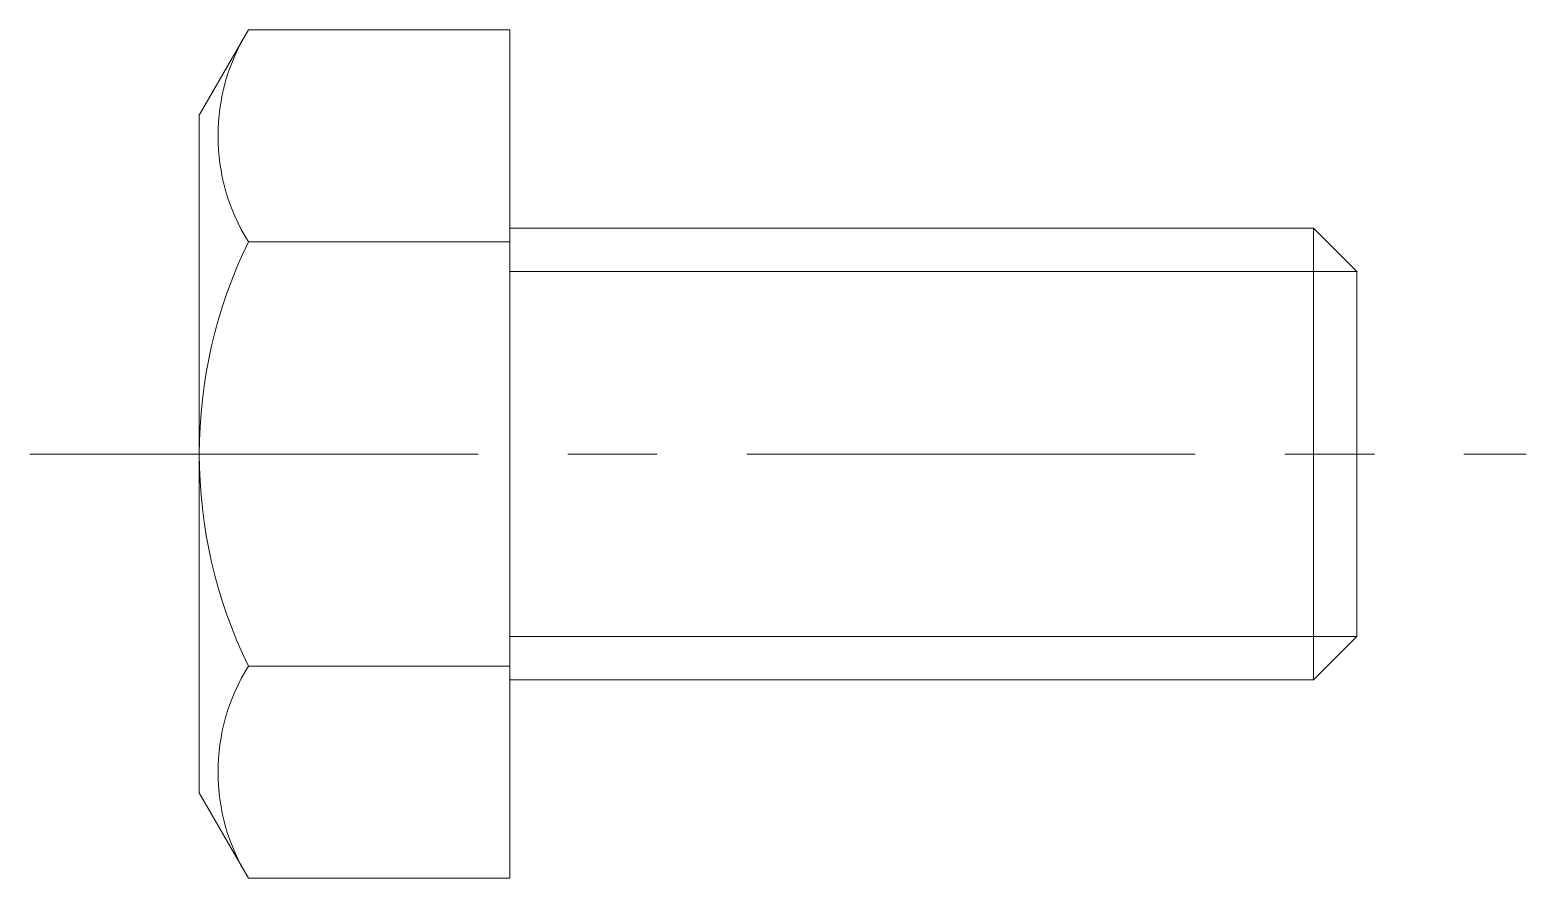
# Model space of a CAD drawing. Header units: millimetres. Extents: x -8.5 to 18, y -7.5 to 7.5.
import ezdxf

# ---------------------------------------------------------------- set-up
doc = ezdxf.new("R2010")
doc.units = ezdxf.units.MM
doc.header["$LTSCALE"] = 0.5
doc.linetypes.add('CENTER', pattern=[50.8, 31.75, -6.35, 6.35, -6.35])
doc.layers.get('0').update_dxf_attribs({"color": 9, "lineweight": 15})

msp = doc.modelspace()

# ---------------------------------------------------------------- linework, layer by layer
at = {"ltscale": 0.5}
for p, q in [((-4.631, 7.506), (-5.5, 6)), ((0, 7.506), (-4.631, 7.506)), ((0, 7.506), (0, -7.506)), ((-5.5, 6), (-5.5, -6)), ((0, 4), (14.233, 4)), ((15, 3.233), (14.233, 4)), ((14.233, -4), (14.233, 4)), ((0, 3.753), (-4.631, 3.753)), ((15, -3.233), (15, 3.233)), ((14.233, -4), (15, -3.233)), ((0, -3.753), (-4.631, -3.753)), ((0, -4), (14.233, -4)), ((-4.631, -7.506), (-5.5, -6)), ((0, -7.506), (-4.631, -7.506))]:
    msp.add_line(p, q, dxfattribs=at)
at = {"color": 5, "ltscale": 0.5}
for p, q in [((0, 3.233), (15, 3.233)), ((0, -3.233), (15, -3.233))]:
    msp.add_line(p, q, dxfattribs=at)
at = {"color": 1, "linetype": 'CENTER', "ltscale": 0.5}
msp.add_line((-8.5, 0), (18, 0), dxfattribs=at)
at = {"ltscale": 0.5}
for centre, radius, start, end in [((-1.622, 5.629), 3.546, 148.0475, 211.9525), ((3.036, 0), 8.536, 153.9178, 206.0822), ((-1.622, -5.629), 3.546, 148.0475, 211.9525)]:
    msp.add_arc(centre, radius, start, end, dxfattribs=at)

doc.saveas('drawing.dxf')
